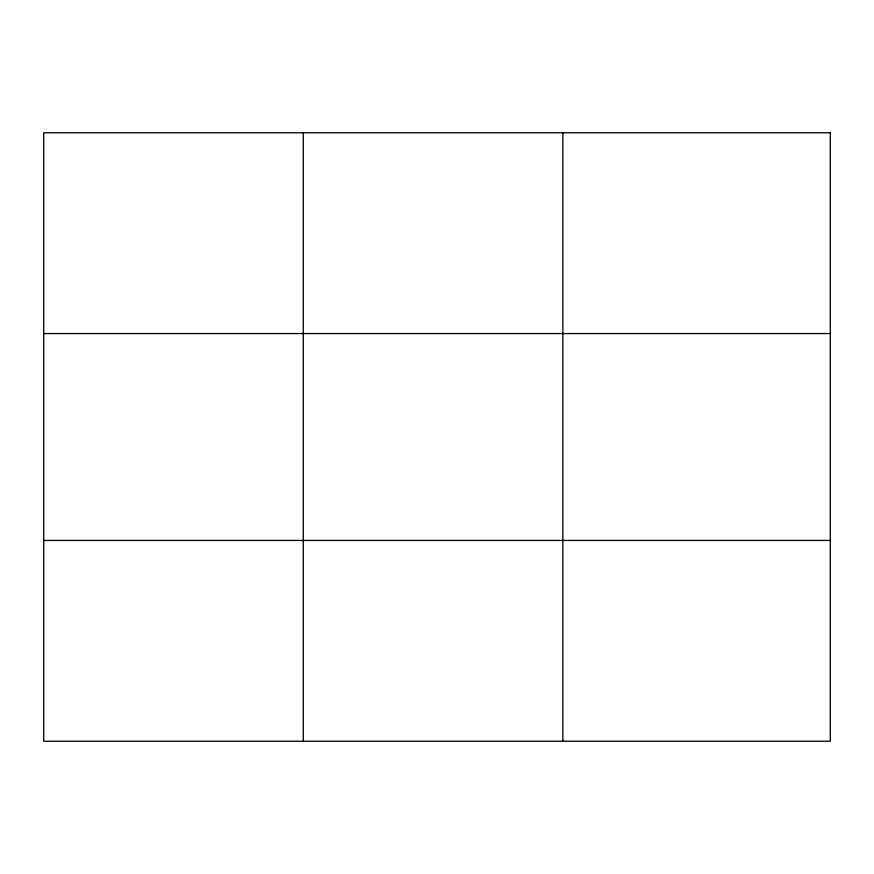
<?xml version="1.0" encoding="UTF-8"?>
<svg xmlns="http://www.w3.org/2000/svg" width="874" height="874" viewBox="0 0 874 874"><rect width="100%" height="100%" fill="white"/><g stroke="black" fill="none" stroke-linecap="round" stroke-linejoin="round"><path stroke-width="1.31" d="M303.278 132.772L303.278 741.228M562.856 132.772L562.856 741.228M43.7 333.562L830.3 333.562M43.7 540.438L830.3 540.438M830.3 132.772L830.3 741.228L43.7 741.228L43.7 132.772L830.3 132.772"/></g></svg>
